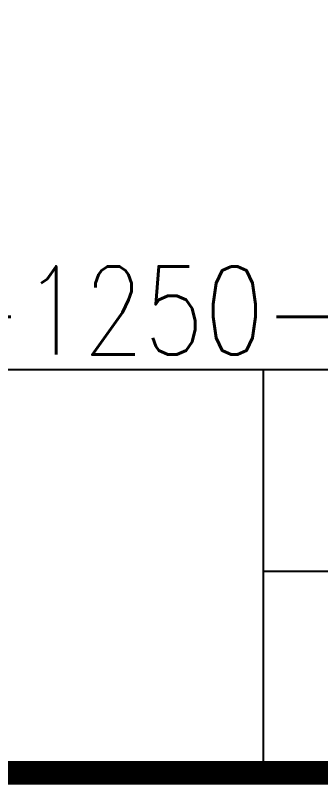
# Model space of a CAD drawing. Header units: millimetres. Extents: x 2300 to 2707, y 6 to 295.
# Drawn here: x 2525.71 to 2543.14, y 6.12 to 50.01 of the extents above; entities that cross this region are included whole.
import ezdxf
from ezdxf.enums import TextEntityAlignment as Align

# ---------------------------------------------------------------- set-up
doc = ezdxf.new("R2010")
doc.units = ezdxf.units.MM
doc.header["$LTSCALE"] = 10
doc.layers.get('0').update_dxf_attribs({"linetype": 'CONTINUOUS'})
doc.styles.add('SIMPLEX', font='SIMPLEX.shx', dxfattribs={"width": 0.8, "height": 3.5, "bigfont": 'chineset.shx'})

msp = doc.modelspace()

# ---------------------------------------------------------------- linework, layer by layer
at = {"color": 3}
for p, q in [((2454.1626, 29.7983), (2706.4667, 29.7983)), ((2539.8795, 6.7929), (2539.8795, 29.7983)), ((2539.8795, 18.2956), (2706.4667, 18.2956))]:
    msp.add_line(p, q, dxfattribs=at)
msp.add_lwpolyline([(2300.2066, 6.7929, 1.3507, 1.3507, 0), (2706.4667, 6.7929, 1.3507, 1.3507, 0), (2706.4667, 294.6038, 1.3507, 1.3507, 0), (2300.2066, 294.6038, 1.3507, 1.3507, 0)], format="xyseb", close=True)

# ---------------------------------------------------------------- texts
at = {"color": 3, "style": 'SIMPLEX', "width": 0.8}
msp.add_text('=1R32-05T4-1FDIC-1250-1500-0.018', height=5.029218, dxfattribs=at).set_placement((2465.9625, 33.1741), align=Align.MIDDLE_LEFT)

doc.saveas('drawing.dxf')
